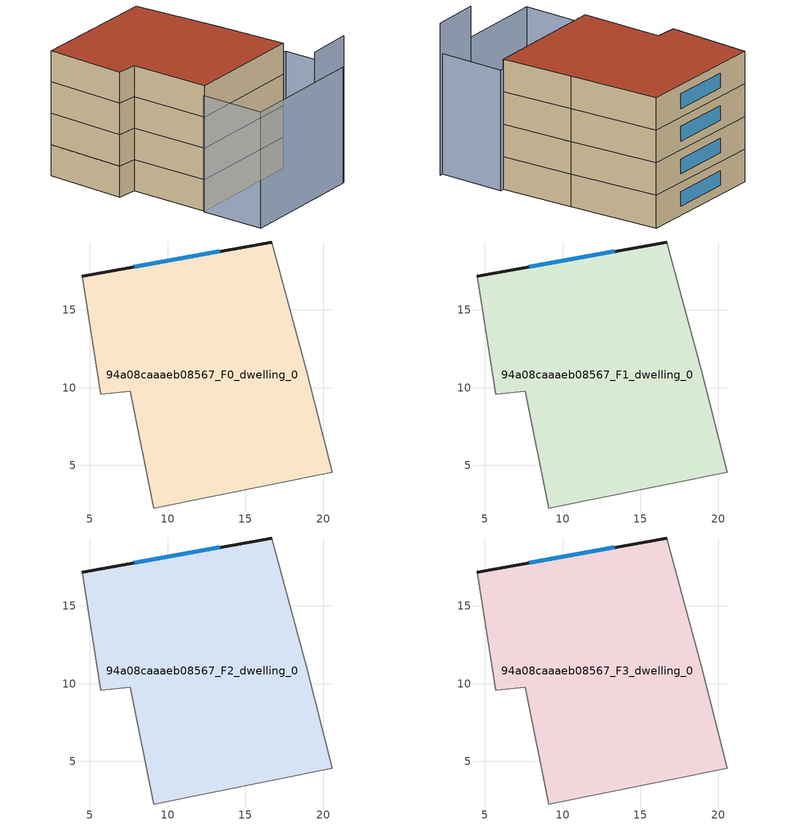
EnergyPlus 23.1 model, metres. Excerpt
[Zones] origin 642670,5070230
94a08caaaeb08567_F0_dwelling_0
 floor ground (EU_floor_Construction): 16.71,19.37 18.91,11.16 20.61,4.55 9.1,2.26 7.6,9.76 5.7,9.56 4.5,17.17 z0
 wall outside (EU_wall_Construction): 16.71,19.37 4.5,17.17 z0:3
 wall adiabatic (EU_wall_Construction): 4.5,17.17 5.7,9.56 7.6,9.76 9.1,2.26 20.61,4.55 18.91,11.16 16.71,19.37 z0:3
 window (EU_Window_Construction): 13.35,18.76 7.86,17.77 z0.83:2.17
94a08caaaeb08567_F1_dwelling_0
 floor to 94a08caaaeb08567_F0_dwelling_0 (EU_floor_Construction): 16.71,19.37 18.91,11.16 20.61,4.55 9.1,2.26 7.6,9.76 5.7,9.56 4.5,17.17 z3
 wall outside (EU_wall_Construction): 16.71,19.37 4.5,17.17 z3:6
 wall adiabatic (EU_wall_Construction): 4.5,17.17 5.7,9.56 7.6,9.76 9.1,2.26 20.61,4.55 18.91,11.16 16.71,19.37 z3:6
 window (EU_Window_Construction): 13.35,18.76 7.86,17.77 z3.83:5.17
94a08caaaeb08567_F2_dwelling_0
 floor to 94a08caaaeb08567_F1_dwelling_0 (EU_floor_Construction): 16.71,19.37 18.91,11.16 20.61,4.55 9.1,2.26 7.6,9.76 5.7,9.56 4.5,17.17 z6
 wall outside (EU_wall_Construction): 16.71,19.37 4.5,17.17 z6:9
 wall adiabatic (EU_wall_Construction): 4.5,17.17 5.7,9.56 7.6,9.76 9.1,2.26 20.61,4.55 18.91,11.16 16.71,19.37 z6:9
 window (EU_Window_Construction): 13.35,18.76 7.86,17.77 z6.83:8.17
94a08caaaeb08567_F3_dwelling_0
 floor to 94a08caaaeb08567_F2_dwelling_0 (EU_floor_Construction): 16.71,19.37 18.91,11.16 20.61,4.55 9.1,2.26 7.6,9.76 5.7,9.56 4.5,17.17 z9
 wall outside (EU_wall_Construction): 16.71,19.37 4.5,17.17 z9:12
 wall adiabatic (EU_wall_Construction): 4.5,17.17 5.7,9.56 7.6,9.76 9.1,2.26 20.61,4.55 18.91,11.16 16.71,19.37 z9:12
 window (EU_Window_Construction): 13.35,18.76 7.86,17.77 z9.83:11.17
 roof outside (EU_roof_Construction): 20.61,4.55 18.91,11.16 16.71,19.37 4.5,17.17 5.7,9.56 7.6,9.76 9.1,2.26 z12
shading: 18.1,-2.25 22.47,-1.29 z0:14; 22.21,-1.45 10.2,-3.85 / 10.2,-3.85 8.98,2.23 / 8.98,2.23 20.99,4.63 / 20.99,4.63 22.21,-1.45 z0:11.1
[Building]
EU S2 Campaign: North Axis=0; Terrain=City; Solar Distribution=FullExterior
[Site:Location]
Lyon-Bron: Latitude=45.75; Longitude=5; Time Zone=1; Elevation=198
[SizingPeriod:WeatherFileDays]
AnnualSizingPeriod: Begin Month=1; Begin Day of Month=1; End Month=12; End Day of Month=31; Day of Week for Start Day=Monday; Use Weather File Daylight Saving Period=No; Use Weather File Rain and Snow Indicators=No
[MATERIAL]
EU_InternalMass_Material: Roughness=MediumRough; Thickness=0.1; Conductivity=1; Density=1800; Specific Heat=900; Thermal Absorptance=0.9; Solar Absorptance=0.7; Visible Absorptance=0.7
[MATERIAL:NOMASS] Roughness=MediumRough; Thermal Absorptance=0.9; Solar Absorptance=0.7; Visible Absorptance=0.7
Name | Thermal Resistance
EU_wall_NoMass | 0.87146
EU_roof_NoMass | 0.842276
EU_floor_NoMass | 0.496999
[WINDOWMATERIAL:SIMPLEGLAZINGSYSTEM]
EU_Window_SimpleGlazing: UFactor=2.2525; Solar Heat Gain Coefficient=0.76; Visible Transmittance=0.76
[CONSTRUCTION]
EU_wall_Construction: EU_wall_NoMass
EU_roof_Construction: EU_roof_NoMass
EU_floor_Construction: EU_floor_NoMass
EU_InternalMass_Construction: EU_InternalMass_Material
EU_Window_Construction: EU_Window_SimpleGlazing
[ZONE] Type=1; Multiplier=1; Ceiling Height=autocalculate; Floor Area=autocalculate; Part of Total Floor Area=Yes
Name | Volume
94a08caaaeb08567_F0_dwelling_0 | 562.044
94a08caaaeb08567_F1_dwelling_0; 94a08caaaeb08567_F2_dwelling_0 | 562.042
94a08caaaeb08567_F3_dwelling_0 | 2810.21
[INTERNALMASS] Construction=EU_InternalMass_Construction; Surface Area=187.348
Name | Zone or ZoneList
94a08caaaeb08567_F0_dwelling_0_EU_InternalMass | 94a08caaaeb08567_F0_dwelling_0
94a08caaaeb08567_F1_dwelling_0_EU_InternalMass | 94a08caaaeb08567_F1_dwelling_0
94a08caaaeb08567_F2_dwelling_0_EU_InternalMass | 94a08caaaeb08567_F2_dwelling_0
94a08caaaeb08567_F3_dwelling_0_EU_InternalMass | 94a08caaaeb08567_F3_dwelling_0
[OTHEREQUIPMENT] Fuel Type=Electricity; Design Level Calculation Method=Watts/Area; Power per Zone Floor Area=1; Fraction Latent=0; Fraction Radiant=0; Fraction Lost=0; Carbon Dioxide Generation Rate=0; EndUse Subcategory=EU_Step8_InternalGains
Name | Zone or ZoneList or Space or SpaceList | Schedule
EU_Step8_InternalGain_94a08caaaeb08567_F0_dwelling_0_f000 | 94a08caaaeb08567_F0_dwelling_0 | EU_Step8_GainSchedule_94a08caaaeb08567_F0_dwelling_0_f000
EU_Step8_InternalGain_94a08caaaeb08567_F1_dwelling_0_f000 | 94a08caaaeb08567_F1_dwelling_0 | EU_Step8_GainSchedule_94a08caaaeb08567_F1_dwelling_0_f000
EU_Step8_InternalGain_94a08caaaeb08567_F2_dwelling_0_f000 | 94a08caaaeb08567_F2_dwelling_0 | EU_Step8_GainSchedule_94a08caaaeb08567_F2_dwelling_0_f000
EU_Step8_InternalGain_94a08caaaeb08567_F3_dwelling_0_f000 | 94a08caaaeb08567_F3_dwelling_0 | EU_Step8_GainSchedule_94a08caaaeb08567_F3_dwelling_0_f000
[ZONEVENTILATION:DESIGNFLOWRATE] Schedule=EU_AlwaysOn; Design Flow Rate Calculation Method=AirChanges/Hour; Air Changes per Hour=0.425; Ventilation Type=Natural; Fan Pressure Rise=0; Fan Total Efficiency=1; Constant Term Coefficient=1; Temperature Term Coefficient=0; Velocity Term Coefficient=0; Velocity Squared Term Coefficient=0; Minimum Indoor Temperature=-100; Maximum Indoor Temperature=100; Delta Temperature=-100; Minimum Outdoor Temperature=-100; Maximum Outdoor Temperature=100; Maximum Wind Speed=40
Name | Zone or ZoneList or Space or SpaceList
EU_ConstantAir_94a08caaaeb08567_F0_dwelling_0 | 94a08caaaeb08567_F0_dwelling_0
EU_ConstantAir_94a08caaaeb08567_F1_dwelling_0 | 94a08caaaeb08567_F1_dwelling_0
EU_ConstantAir_94a08caaaeb08567_F2_dwelling_0 | 94a08caaaeb08567_F2_dwelling_0
EU_ConstantAir_94a08caaaeb08567_F3_dwelling_0 | 94a08caaaeb08567_F3_dwelling_0
[HVACTEMPLATE:THERMOSTAT] Constant Heating Setpoint=20; Constant Cooling Setpoint=50
EU_HeatOnly_94a08caaaeb08567_F0_dwelling_0; EU_HeatOnly_94a08caaaeb08567_F1_dwelling_0; EU_HeatOnly_94a08caaaeb08567_F2_dwelling_0; EU_HeatOnly_94a08caaaeb08567_F3_dwelling_0
[HVACTEMPLATE:ZONE:IDEALLOADSAIRSYSTEM] System Availability Schedule=EU_AlwaysOn; Maximum Heating Supply Air Temperature=50; Minimum Cooling Supply Air Temperature=13; Maximum Heating Supply Air Humidity Ratio=0.0156; Minimum Cooling Supply Air Humidity Ratio=0.0077; Heating Limit=NoLimit; Cooling Limit=NoLimit; Heating Availability Schedule=EU_AlwaysOn; Cooling Availability Schedule=EU_CoolingOff; Dehumidification Control Type=ConstantSensibleHeatRatio; Cooling Sensible Heat Ratio=0.7; Dehumidification Setpoint=60; Humidification Control Type=None; Humidification Setpoint=30; Outdoor Air Method=None; Outdoor Air Flow Rate per Person=0.00944; Outdoor Air Flow Rate per Zone Floor Area=0; Outdoor Air Flow Rate per Zone=0; Demand Controlled Ventilation Type=None; Outdoor Air Economizer Type=NoEconomizer; Heat Recovery Type=None; Sensible Heat Recovery Effectiveness=0.7; Latent Heat Recovery Effectiveness=0.65
Name | Template Thermostat
94a08caaaeb08567_F0_dwelling_0 | EU_HeatOnly_94a08caaaeb08567_F0_dwelling_0
94a08caaaeb08567_F1_dwelling_0 | EU_HeatOnly_94a08caaaeb08567_F1_dwelling_0
94a08caaaeb08567_F2_dwelling_0 | EU_HeatOnly_94a08caaaeb08567_F2_dwelling_0
94a08caaaeb08567_F3_dwelling_0 | EU_HeatOnly_94a08caaaeb08567_F3_dwelling_0
[SIZING:ZONE] Zone Cooling Design Supply Air Temperature Input Method=SupplyAirTemperature; Zone Cooling Design Supply Air Temperature=13; Zone Heating Design Supply Air Temperature Input Method=SupplyAirTemperature; Zone Heating Design Supply Air Temperature=50; Zone Cooling Design Supply Air Humidity Ratio=0.008; Zone Heating Design Supply Air Humidity Ratio=0.008; Cooling Design Air Flow Method=DesignDay; Cooling Design Air Flow Rate=0; Cooling Minimum Air Flow per Zone Floor Area=0.000762; Cooling Minimum Air Flow=0; Cooling Minimum Air Flow Fraction=0.2; Heating Design Air Flow Method=DesignDay; Heating Design Air Flow Rate=0; Heating Maximum Air Flow per Zone Floor Area=0.002032; Heating Maximum Air Flow=0.141576; Heating Maximum Air Flow Fraction=0.3; Account for Dedicated Outdoor Air System=No; Dedicated Outdoor Air System Control Strategy=NeutralSupplyAir; Dedicated Outdoor Air Low Setpoint Temperature for Design=autosize; Dedicated Outdoor Air High Setpoint Temperature for Design=autosize; Zone Load Sizing Method=Sensible Load Only No Latent Load; Zone Latent Cooling Design Supply Air Humidity Ratio Input Method=HumidityRatioDifference; Zone Cooling Design Supply Air Humidity Ratio Difference=0.005; Zone Latent Heating Design Supply Air Humidity Ratio Input Method=HumidityRatioDifference; Zone Humidification Design Supply Air Humidity Ratio Difference=0.005
94a08caaaeb08567_F0_dwelling_0; 94a08caaaeb08567_F1_dwelling_0; 94a08caaaeb08567_F2_dwelling_0; 94a08caaaeb08567_F3_dwelling_0
[SCHEDULE:CONSTANT]
Name | Hourly Value
EU_AlwaysOn | 1
EU_CoolingOff | 0
[SCHEDULE:FILE] Column Number=1; Rows to Skip at Top=0; Number of Hours of Data=8760; Column Separator=Comma; Interpolate to Timestep=No; Minutes per Item=60; Adjust Schedule for Daylight Savings=Yes
Name | File
EU_Step8_GainSchedule_94a08caaaeb08567_F0_dwelling_0_f000 | ../../schedules/94a08caaaeb08567/94a08caaaeb08567_F0_dwelling_0_f000_gain.csv
EU_Step8_GainSchedule_94a08caaaeb08567_F1_dwelling_0_f000 | ../../schedules/94a08caaaeb08567/94a08caaaeb08567_F1_dwelling_0_f000_gain.csv
EU_Step8_GainSchedule_94a08caaaeb08567_F2_dwelling_0_f000 | ../../schedules/94a08caaaeb08567/94a08caaaeb08567_F2_dwelling_0_f000_gain.csv
EU_Step8_GainSchedule_94a08caaaeb08567_F3_dwelling_0_f000 | ../../schedules/94a08caaaeb08567/94a08caaaeb08567_F3_dwelling_0_f000_gain.csv
